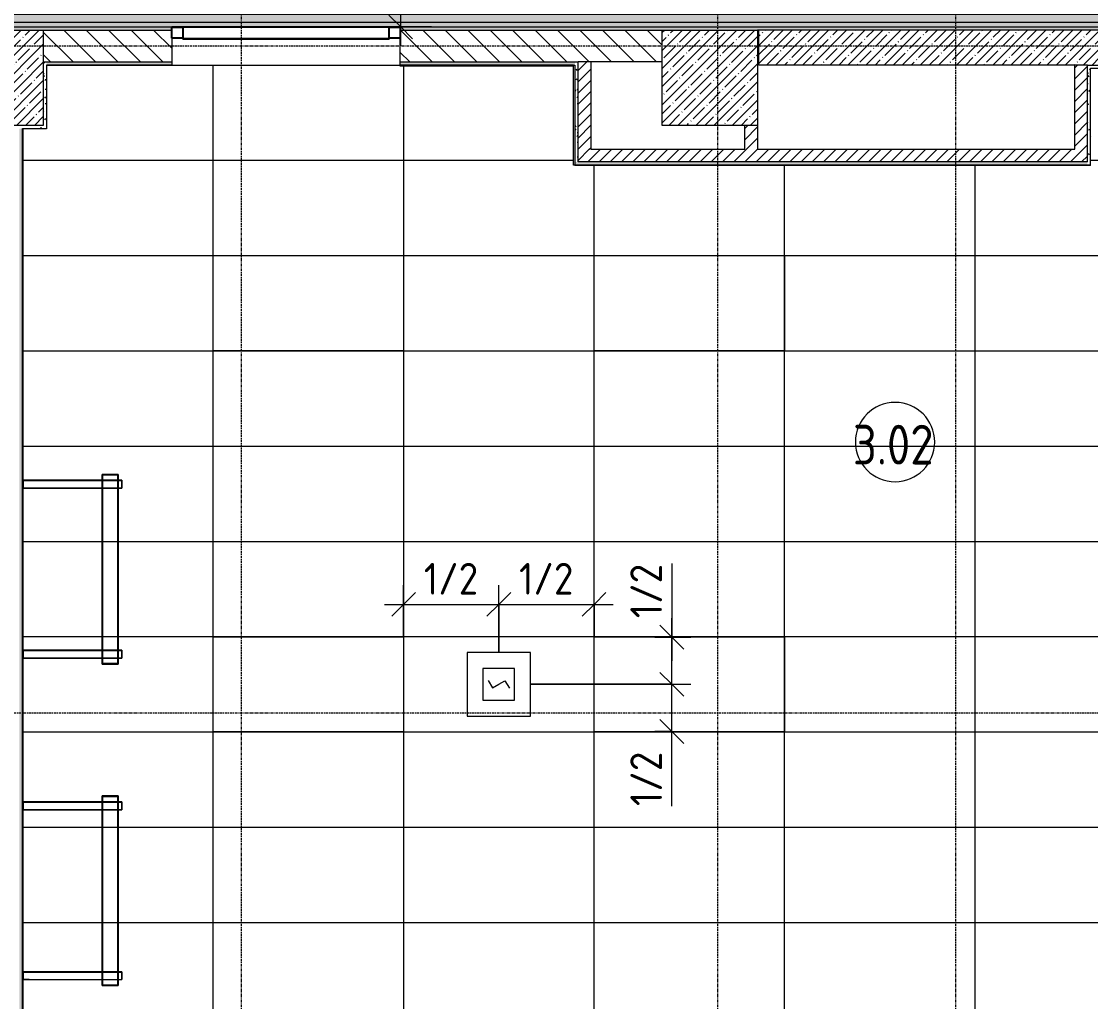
# Model space of a CAD drawing. Header units: millimetres. Extents: x -3902 to 188078, y -8553 to 29000.
# Drawn here: x 12622 to 19360, y 1781 to 7955 of the extents above; entities that cross this region are included whole.
import ezdxf

# ---------------------------------------------------------------- set-up
doc = ezdxf.new("R2010")
doc.units = ezdxf.units.MM
doc.linetypes.add('Осевая', pattern=[31.75, 6.35, -4.7625, 15.875, -4.7625])
for name, color, linetype, lineweight in [('A-ANNO-DIMS', 7, 'Continuous', 9), ('A-ANNO-DIMS-100', 7, 'Continuous', 9), ('A-AREA-IDEN', 7, 'Continuous', 9), ('A-CLNG-PATT', 7, 'Continuous', 9), ('A-GLAZ-CURT', 7, 'Continuous', 9), ('A-GLAZ-CWMG', 7, 'Continuous', 9), ('A-GLAZ-CWMG-1', 7, 'Continuous', 25), ('A-WALL', 7, 'Continuous', 9), ('I-WALL', 7, 'Continuous', 9), ('Q-SPCQ', 7, 'Continuous', 9), ('S-COLS', 7, 'Continuous', 9), ('Оси-2', 7, 'Осевая', 9)]:
    doc.layers.add(name, color=color, linetype=linetype, lineweight=lineweight)
for name, color, linetype, lineweight, true_color in [('A-ANNO-NOTE', 1, 'Continuous', 9, 0xff0000), ('A-CLNG-1', 7, 'Continuous', 9, 0xeaeaea), ('A-WALL-1', 7, 'Continuous', 9, 0x3c3c3c), ('A-WALL-FNSH-1', 7, 'Continuous', 9, 0x3c3c3c), ('E-LITE-EQPM-1', 7, 'Continuous', 9, 0xff8080), ('I-WALL-1', 7, 'Continuous', 9, 0x535353), ('Q-SPCQ-2', 1, 'Continuous', 9, 0xff0000), ('S-COLS-1', 9, 'Continuous', 9, 0x808080), ('S-COLS-2', 7, 'Continuous', 9, 0x3c3c3c)]:
    doc.layers.add(name, color=color, linetype=linetype, lineweight=lineweight, true_color=true_color)
doc.layers.add('A-CLNG-PATT-1', color=7, linetype='Continuous', lineweight=9, transparency=1)
doc.styles.add('GOST Common_1', font='GOST_Common.ttf', dxfattribs={"width": 0.9, "height": 250})
doc.styles.add('ISOCPEUR', font='isocpeur.ttf', dxfattribs={"width": 0.9, "height": 250})
doc.styles.add('ISOCPEUR_1', font='isocpeur.ttf', dxfattribs={"width": 0.9, "height": 200})
doc.dimstyles.new('ISO-2_0_0_9К_Средний_округл2', dxfattribs={"dimscale": 304.8, "dimtxt": 199.196235, "dimasz": 0.492126, "dimexe": 0.393701, "dimexo": 0, "dimgap": 0, "dimtad": 1, "dimdec": 0, "dimrnd": 10, "dimzin": 0, "dimdsep": 46, "dimtxsty": 'ISOCPEUR_1', "dimblk1": 'OBLIQUE', "dimblk2": 'OBLIQUE', "dimsah": 1, "dimcen": 0.09, "dimdle": 0.393701, "dimazin": 0, "dimtfac": 1, "dimtdec": 4, "dimtix": 1, "dimtmove": 1, "dimatfit": 3, "dimfxl": 1, "dimtvp": 1, "dimtolj": 1, "dimtzin": 0, "dimarcsym": 2})
doc.dimstyles.new('ISO-2_0_0_9К_Средний_округл2_1', dxfattribs={"dimscale": 304.8, "dimtxt": 199.196235, "dimasz": 0.492126, "dimexe": 0.393701, "dimexo": 0, "dimgap": 0, "dimtad": 1, "dimdec": 0, "dimrnd": 10, "dimzin": 0, "dimdsep": 46, "dimtxsty": 'ISOCPEUR_1', "dimblk1": 'OBLIQUE', "dimblk2": 'OBLIQUE', "dimsah": 1, "dimcen": 0.09, "dimdle": 0.393701, "dimazin": 0, "dimtfac": 1, "dimtdec": 4, "dimtix": 1, "dimtmove": 0, "dimatfit": 3, "dimfxl": 1, "dimtvp": 1, "dimtolj": 1, "dimtzin": 0, "dimarcsym": 2})
doc.dimstyles.new('ISO-2_5_0_9К_БОЛЬШОЙ', dxfattribs={"dimscale": 304.8, "dimtxt": 248.995294, "dimasz": 0.492126, "dimexe": 0.393701, "dimexo": 0.984252, "dimgap": 0, "dimtad": 1, "dimdec": 0, "dimrnd": 10, "dimzin": 0, "dimdsep": 46, "dimtxsty": 'ISOCPEUR', "dimblk1": 'OBLIQUE', "dimblk2": 'OBLIQUE', "dimsah": 1, "dimcen": 0.09, "dimdle": 0.393701, "dimazin": 0, "dimtfac": 1, "dimtdec": 4, "dimtix": 1, "dimtmove": 0, "dimatfit": 3, "dimfxl": 1, "dimtvp": 1, "dimtolj": 1, "dimtzin": 0, "dimarcsym": 2})
pattern_1 = [(45, (0, 0), (-35.35534, 35.35534), [])]
pattern_2 = [(0, (0, 0), (121.92, 30.48), [10.058, -81.382, 10.058, -81.382, -487.68]), (0, (0, 0), (121.92, 30.48), [-182.88, 10.058, -172.822, 10.058, -81.382, -213.36]), (0, (0, 0), (121.92, 30.48), [-457.2, 10.058, -50.902, 10.058, -142.342]), (120, (45.72, 15.24), (-87.356454, 90.345817), [10.058, -81.382, 10.058, -81.382, -487.68]), (120, (45.72, 15.24), (-87.356454, 90.345817), [-182.88, 10.058, -172.822, 10.058, -81.382, -213.36]), (120, (45.72, 15.24), (-87.356454, 90.345817), [-457.2, 10.058, -50.902, 10.058, -142.342]), (240, (60.96, 76.2), (-34.563546, -120.825817), [10.058, -81.382, 10.058, -81.382, -487.68]), (240, (60.96, 76.2), (-34.563546, -120.825817), [-182.88, 10.058, -172.822, 10.058, -81.382, -213.36]), (240, (60.96, 76.2), (-34.563546, -120.825817), [-457.2, 10.058, -50.902, 10.058, -142.342])]

# ---------------------------------------------------------------- blocks, each defined once
blk = doc.blocks.new('BSC_Колонна _Прямоугольная - 600х600-20441433-Сводный план потолка 3 этажа в осях 1-12')
at = {"layer": 'S-COLS-1'}
h = blk.add_hatch(dxfattribs=at)
h.set_pattern_fill('FP_26', color=256, style=0, pattern_type=2)
h.set_pattern_definition([(45, (-12460, -7600), (-57.02463, 57.02463), []), (45, (-12402.975, -7600), (-57.02463, 57.02463), [100.806, -20.161, 3.353, -16.808])])
h.paths.add_polyline_path([(-300, -300), (300, -300), (300, 300), (-300, 300)])
at = {"layer": 'S-COLS-2'}
for p, q in [((-300, 300), (300, 300)), ((-300, -300), (-300, 300)), ((300, 300), (300, -300)), ((300, -300), (-300, -300))]:
    blk.add_line(p, q, dxfattribs=at)
blk = doc.blocks.new('BSC_Колонна _Прямоугольная - 600х600-V19-Сводный план потолка 3 этажа в осях 1-12')
at = {"layer": 'S-COLS-1'}
h = blk.add_hatch(dxfattribs=at)
h.set_pattern_fill('FP_27', color=256, style=0, pattern_type=2)
h.set_pattern_definition([(45, (-16960, -7600), (-57.02463, 57.02463), []), (45, (-16902.975, -7600), (-57.02463, 57.02463), [100.806, -20.161, 3.353, -16.808])])
h.paths.add_polyline_path([(-300, -300), (300, -300), (300, 300), (-300, 300)])
at = {"layer": 'S-COLS-2'}
for p, q in [((-300, 300), (300, 300)), ((-300, -300), (-300, 300)), ((300, 300), (300, -300)), ((300, -300), (-300, -300))]:
    blk.add_line(p, q, dxfattribs=at)
blk = doc.blocks.new('E220 IP40 _школа доски 1195-100 IP40 аналог 1-36_ - V1-E0-00270-60000-4001839 _ V2-A0-PR00-00_2_0017_25 _Призма стандарт_-V23-Сводный план потолка 3 этажа в осях 1-12')
at = {"layer": 'E-LITE-EQPM-1'}
for p, q in [((13131, 5064.5), (12631, 5064.5)), ((12631, 5014.5), (12631, 5064.5)), ((12631, 5064.5), (12631, 5014.5)), ((12631, 5064.5), (12671, 5064.5)), ((12633, 5062.5), (13131, 5062.5)), ((12633, 5062.5), (12633, 5016.5)), ((12633, 5016.5), (12633, 5062.5)), ((12671, 5062.5), (12633, 5062.5)), ((12671, 5064.5), (13131, 5064.5)), ((12671, 5064.5), (12671, 5062.5)), ((12671, 5062.5), (12671, 5064.5)), ((12671, 5062.5), (13131, 5062.5)), ((13131, 3907), (13131, 5102)), ((13131, 5102), (13231, 5102)), ((13231, 5102), (13131, 5102)), ((13131, 5102), (13131, 3907)), ((13132.9, 5064.5), (13131, 5064.5)), ((13131, 5064.5), (13132.9, 5064.5)), ((13131, 5062.5), (13132.9, 5062.5)), ((13131, 5062.5), (13132.9, 5062.5)), ((13133, 3910), (13133, 5099)), ((13133, 5099), (13229, 5099)), ((13229, 5099), (13133, 5099)), ((13133, 5099), (13133, 3910)), ((13229, 5099), (13133, 5099)), ((13133, 5099), (13133, 3910)), ((13133, 3910), (13133, 5099)), ((13133, 5099), (13229, 5099)), ((13229, 5064.5), (13133, 5064.5)), ((13133, 5064.5), (13229, 5064.5)), ((13133, 5062.5), (13229, 5062.5)), ((13133, 5062.5), (13229, 5062.5)), ((13229, 5099), (13229, 3910)), ((13229, 3910), (13229, 5099)), ((13229, 3910), (13229, 5099)), ((13229, 5099), (13229, 3910)), ((13231, 5064.5), (13229.1, 5064.5)), ((13229.1, 5064.5), (13231, 5064.5)), ((13229.1, 5062.5), (13231, 5062.5)), ((13229.1, 5062.5), (13231, 5062.5)), ((13231, 5102), (13231, 3907)), ((13231, 3907), (13231, 5102)), ((13256, 5064.5), (13231, 5064.5)), ((13231, 5064.5), (13256, 5064.5)), ((13231, 5062.5), (13256, 5062.5)), ((13231, 5062.5), (13256, 5062.5)), ((13256, 5064.5), (13256, 5062.5)), ((13256, 5014.5), (13256, 5064.5)), ((13256, 5062.5), (13256, 5016.5)), ((12631, 5014.5), (13131, 5014.5)), ((12671, 5014.5), (12631, 5014.5)), ((12633, 5016.5), (13131, 5016.5)), ((12633, 5016.5), (12671, 5016.5)), ((12671, 5016.5), (13131, 5016.5)), ((12671, 5016.5), (12671, 5014.5)), ((12671, 5014.5), (12671, 5016.5)), ((12671, 5014.5), (13131, 5014.5)), ((13131, 5016.5), (13132.9, 5016.5)), ((13131, 5016.5), (13132.9, 5016.5)), ((13131, 5014.5), (13132.9, 5014.5)), ((13131, 5014.5), (13132.9, 5014.5)), ((13133, 5016.5), (13229, 5016.5)), ((13133, 5016.5), (13229, 5016.5)), ((13133, 5014.5), (13229, 5014.5)), ((13133, 5014.5), (13229, 5014.5)), ((13229.1, 5016.5), (13231, 5016.5)), ((13229.1, 5016.5), (13231, 5016.5)), ((13229.1, 5014.5), (13231, 5014.5)), ((13229.1, 5014.5), (13231, 5014.5)), ((13231, 5016.5), (13256, 5016.5)), ((13231, 5016.5), (13256, 5016.5)), ((13231, 5014.5), (13256, 5014.5)), ((13231, 5014.5), (13256, 5014.5)), ((13256, 5016.5), (13256, 5014.5)), ((13131.1, 3994.5), (12631, 3994.5)), ((12631, 3944.5), (12631, 3994.5)), ((12631, 3994.5), (12631, 3944.5)), ((12631, 3994.5), (12671, 3994.5)), ((12633, 3992.5), (13131.1, 3992.5)), ((12633, 3992.5), (12633, 3946.5)), ((12633, 3946.5), (12633, 3992.5)), ((12671, 3992.5), (12633, 3992.5)), ((12671, 3994.5), (13131.1, 3994.5)), ((12671, 3994.5), (12671, 3992.5)), ((12671, 3992.5), (12671, 3994.5)), ((12671, 3992.5), (13131.1, 3992.5)), ((13133, 3994.5), (13131.1, 3994.5)), ((13131.1, 3994.5), (13133, 3994.5)), ((13131.1, 3992.5), (13133, 3992.5)), ((13131.1, 3992.5), (13133, 3992.5)), ((13229, 3994.5), (13133, 3994.5)), ((13133, 3994.5), (13229, 3994.5)), ((13133, 3992.5), (13229, 3992.5)), ((13133, 3992.5), (13229, 3992.5)), ((13230.9, 3994.5), (13229, 3994.5)), ((13229, 3994.5), (13230.9, 3994.5)), ((13229, 3992.5), (13230.9, 3992.5)), ((13229, 3992.5), (13230.9, 3992.5)), ((13256, 3994.5), (13230.9, 3994.5)), ((13230.9, 3994.5), (13256, 3994.5)), ((13230.9, 3992.5), (13256, 3992.5)), ((13230.9, 3992.5), (13256, 3992.5)), ((13256, 3994.5), (13256, 3992.5)), ((13256, 3944.5), (13256, 3994.5)), ((13256, 3992.5), (13256, 3946.5)), ((12631, 3944.5), (13131.1, 3944.5)), ((12671, 3944.5), (12631, 3944.5)), ((12633, 3946.5), (13131.1, 3946.5)), ((12633, 3946.5), (12671, 3946.5)), ((12671, 3946.5), (13131.1, 3946.5)), ((12671, 3946.5), (12671, 3944.5)), ((12671, 3944.5), (12671, 3946.5)), ((12671, 3944.5), (13131.1, 3944.5)), ((13131.1, 3946.5), (13133, 3946.5)), ((13131.1, 3946.5), (13133, 3946.5)), ((13131.1, 3944.5), (13133, 3944.5)), ((13131.1, 3944.5), (13229, 3944.5)), ((13133, 3946.5), (13229, 3946.5)), ((13133, 3946.5), (13229, 3946.5)), ((13133, 3944.5), (13229, 3944.5)), ((13229, 3910), (13133, 3910)), ((13133, 3910), (13229, 3910)), ((13133, 3910), (13229, 3910)), ((13229, 3910), (13133, 3910)), ((13229, 3946.5), (13230.9, 3946.5)), ((13229, 3946.5), (13230.9, 3946.5)), ((13229, 3944.5), (13230.9, 3944.5)), ((13229, 3944.5), (13230.9, 3944.5)), ((13230.9, 3946.5), (13256, 3946.5)), ((13230.9, 3946.5), (13256, 3946.5)), ((13230.9, 3944.5), (13256, 3944.5)), ((13230.9, 3944.5), (13256, 3944.5)), ((13256, 3946.5), (13256, 3944.5)), ((13231, 3907), (13131, 3907)), ((13131, 3907), (13231, 3907))]:
    blk.add_line(p, q, dxfattribs=at)
blk = doc.blocks.new('Рассеиватель E220 - V2-A0-PR00-00_2_0016_25 Призма стандарт-27752360-Сводный план потолка 3 этажа в осях 1-12')
at = {"layer": 'E-LITE-EQPM-1'}
for p, q in [((-594.5, -48), (-594.5, 48)), ((-594.5, 48), (594.5, 48)), ((594.5, 48), (-594.5, 48)), ((-594.5, 48), (-594.5, -48)), ((594.5, 48), (594.5, -48)), ((594.5, -48), (594.5, 48)), ((594.5, -48), (-594.5, -48)), ((-594.5, -48), (594.5, -48))]:
    blk.add_line(p, q, dxfattribs=at)
blk = doc.blocks.new('E220 IP40 _школа доски 1195-100 IP40 аналог 1-36_ - V1-E0-00270-60000-4001839 _ V2-A0-PR00-00_2_0017_25 _Призма стандарт_-V24-Сводный план потолка 3 этажа в осях 1-12')
at = {"layer": 'E-LITE-EQPM-1'}
for p, q in [((13131, 3039.5), (12631, 3039.5)), ((12631, 2989.5), (12631, 3039.5)), ((12631, 3039.5), (12631, 2989.5)), ((12631, 3039.5), (12671, 3039.5)), ((12633, 3037.5), (13131, 3037.5)), ((12633, 3037.5), (12633, 2991.5)), ((12633, 2991.5), (12633, 3037.5)), ((12671, 3037.5), (12633, 3037.5)), ((12671, 3039.5), (13131, 3039.5)), ((12671, 3039.5), (12671, 3037.5)), ((12671, 3037.5), (12671, 3039.5)), ((12671, 3037.5), (13131, 3037.5)), ((13131, 1882), (13131, 3077)), ((13131, 3077), (13231, 3077)), ((13231, 3077), (13131, 3077)), ((13131, 3077), (13131, 1882)), ((13132.9, 3039.5), (13131, 3039.5)), ((13131, 3039.5), (13132.9, 3039.5)), ((13131, 3037.5), (13132.9, 3037.5)), ((13131, 3037.5), (13132.9, 3037.5)), ((13133, 1885), (13133, 3074)), ((13133, 3074), (13229, 3074)), ((13229, 3074), (13133, 3074)), ((13133, 3074), (13133, 1885)), ((13229, 3074), (13133, 3074)), ((13133, 3074), (13133, 1885)), ((13133, 1885), (13133, 3074)), ((13133, 3074), (13229, 3074)), ((13229, 3039.5), (13133, 3039.5)), ((13133, 3039.5), (13229, 3039.5)), ((13133, 3037.5), (13229, 3037.5)), ((13133, 3037.5), (13229, 3037.5)), ((13229, 3074), (13229, 1885)), ((13229, 1885), (13229, 3074)), ((13229, 1885), (13229, 3074)), ((13229, 3074), (13229, 1885)), ((13231, 3039.5), (13229.1, 3039.5)), ((13229.1, 3039.5), (13231, 3039.5)), ((13229.1, 3037.5), (13231, 3037.5)), ((13229.1, 3037.5), (13231, 3037.5)), ((13231, 3077), (13231, 1882)), ((13231, 1882), (13231, 3077)), ((13256, 3039.5), (13231, 3039.5)), ((13231, 3039.5), (13256, 3039.5)), ((13231, 3037.5), (13256, 3037.5)), ((13231, 3037.5), (13256, 3037.5)), ((13256, 3039.5), (13256, 3037.5)), ((13256, 2989.5), (13256, 3039.5)), ((13256, 3037.5), (13256, 2991.5)), ((12631, 2989.5), (13131, 2989.5)), ((12671, 2989.5), (12631, 2989.5)), ((12633, 2991.5), (13131, 2991.5)), ((12633, 2991.5), (12671, 2991.5)), ((12671, 2991.5), (13131, 2991.5)), ((12671, 2991.5), (12671, 2989.5)), ((12671, 2989.5), (12671, 2991.5)), ((12671, 2989.5), (13131, 2989.5)), ((13131, 2991.5), (13132.9, 2991.5)), ((13131, 2991.5), (13132.9, 2991.5)), ((13131, 2989.5), (13132.9, 2989.5)), ((13131, 2989.5), (13132.9, 2989.5)), ((13133, 2991.5), (13229, 2991.5)), ((13133, 2991.5), (13229, 2991.5)), ((13133, 2989.5), (13229, 2989.5)), ((13133, 2989.5), (13229, 2989.5)), ((13229.1, 2991.5), (13231, 2991.5)), ((13229.1, 2991.5), (13231, 2991.5)), ((13229.1, 2989.5), (13231, 2989.5)), ((13229.1, 2989.5), (13231, 2989.5)), ((13231, 2991.5), (13256, 2991.5)), ((13231, 2991.5), (13256, 2991.5)), ((13231, 2989.5), (13256, 2989.5)), ((13231, 2989.5), (13256, 2989.5)), ((13256, 2991.5), (13256, 2989.5)), ((13131.1, 1969.5), (12631, 1969.5)), ((12631, 1919.5), (12631, 1969.5)), ((12631, 1969.5), (12631, 1919.5)), ((12631, 1969.5), (12671, 1969.5)), ((12633, 1967.5), (13131.1, 1967.5)), ((12633, 1967.5), (12633, 1921.5)), ((12633, 1921.5), (12633, 1967.5)), ((12671, 1967.5), (12633, 1967.5)), ((12671, 1969.5), (13131.1, 1969.5)), ((12671, 1969.5), (12671, 1967.5)), ((12671, 1967.5), (12671, 1969.5)), ((12671, 1967.5), (13131.1, 1967.5)), ((13133, 1969.5), (13131.1, 1969.5)), ((13131.1, 1969.5), (13133, 1969.5)), ((13131.1, 1967.5), (13133, 1967.5)), ((13131.1, 1967.5), (13133, 1967.5)), ((13229, 1969.5), (13133, 1969.5)), ((13133, 1969.5), (13229, 1969.5)), ((13133, 1967.5), (13229, 1967.5)), ((13133, 1967.5), (13229, 1967.5)), ((13230.9, 1969.5), (13229, 1969.5)), ((13229, 1969.5), (13230.9, 1969.5)), ((13229, 1967.5), (13230.9, 1967.5)), ((13229, 1967.5), (13230.9, 1967.5)), ((13256, 1969.5), (13230.9, 1969.5)), ((13230.9, 1969.5), (13256, 1969.5)), ((13230.9, 1967.5), (13256, 1967.5)), ((13230.9, 1967.5), (13256, 1967.5)), ((13256, 1969.5), (13256, 1967.5)), ((13256, 1919.5), (13256, 1969.5)), ((13256, 1967.5), (13256, 1921.5)), ((12631, 1919.5), (13131.1, 1919.5)), ((12671, 1919.5), (12631, 1919.5)), ((12633, 1921.5), (13131.1, 1921.5)), ((12633, 1921.5), (12671, 1921.5)), ((12671, 1921.5), (13131.1, 1921.5)), ((12671, 1921.5), (12671, 1919.5)), ((12671, 1919.5), (12671, 1921.5)), ((12671, 1919.5), (13131.1, 1919.5)), ((13131.1, 1921.5), (13133, 1921.5)), ((13131.1, 1921.5), (13133, 1921.5)), ((13131.1, 1919.5), (13133, 1919.5)), ((13131.1, 1919.5), (13133, 1919.5)), ((13133, 1921.5), (13229, 1921.5)), ((13133, 1921.5), (13229, 1921.5)), ((13133, 1919.5), (13229, 1919.5)), ((13133, 1919.5), (13229, 1919.5)), ((13229, 1921.5), (13230.9, 1921.5)), ((13229, 1921.5), (13230.9, 1921.5)), ((13229, 1919.5), (13230.9, 1919.5)), ((13229, 1919.5), (13230.9, 1919.5)), ((13230.9, 1921.5), (13256, 1921.5)), ((13230.9, 1921.5), (13256, 1921.5)), ((13230.9, 1919.5), (13256, 1919.5)), ((13230.9, 1919.5), (13256, 1919.5)), ((13256, 1921.5), (13256, 1919.5)), ((13231, 1882), (13131, 1882)), ((13131, 1882), (13231, 1882)), ((13229, 1885), (13133, 1885)), ((13133, 1885), (13229, 1885)), ((13133, 1885), (13229, 1885)), ((13229, 1885), (13133, 1885))]:
    blk.add_line(p, q, dxfattribs=at)
blk = doc.blocks.new('Извещатель потолочный - Монтируемые на перекрытии-30356282-Сводный план потолка 3 этажа в осях 1-12')
at = {"layer": 'Q-SPCQ'}
for p, q in [((-300, 300), (-300, -100)), ((100, 300), (-300, 300)), ((100, -100), (100, 300)), ((0, 200), (-200, 200)), ((-200, 200), (-200, 0)), ((-122.5, 139), (-74.9, 166.5)), ((-100, 100), (-122.5, 139)), ((0, 0), (0, 200)), ((-77.5, 61), (-100, 100)), ((-200, 0), (0, 0)), ((-125.1, 33.5), (-77.5, 61)), ((-300, -100), (100, -100))]:
    blk.add_line(p, q, dxfattribs=at)
blk = doc.blocks.new('Прямоугольный импост - 50 x 70 мм-31927764-Сводный план потолка 3 этажа в осях 1-12')
at = {"layer": 'A-GLAZ-CWMG-1'}
for p, q in [((0, 35), (-70, 35)), ((-70, 35), (-70, -35)), ((0, -35), (0, 35)), ((-70, -35), (0, -35))]:
    blk.add_line(p, q, dxfattribs=at)
blk = doc.blocks.new('Системная панель - Стекло - 40мм-32261946-Сводный план потолка 3 этажа в осях 1-12')
at = {"layer": 'A-GLAZ-CURT'}
for p, q in [((-650, -40), (-650, -35)), ((-650, -40), (650, -40)), ((650, -35), (650, -40))]:
    blk.add_line(p, q, dxfattribs=at)
blk = doc.blocks.new('Прямоугольный импост - 50 x 70 мм-31701779-Сводный план потолка 3 этажа в осях 1-12')
at = {"layer": 'A-GLAZ-CWMG-1'}
for p, q in [((-70, 35), (0, 35)), ((-70, -35), (-70, 35)), ((0, 35), (0, -35)), ((0, -35), (-70, -35))]:
    blk.add_line(p, q, dxfattribs=at)
blk = doc.blocks.new('Прямоугольный импост - 50 x 70 мм-31928778-Сводный план потолка 3 этажа в осях 1-12')
at = {"layer": 'A-GLAZ-CWMG'}
for p, q in [((13639.3, 7919), (14939.3, 7919)), ((13639.3, 7849), (14939.3, 7849))]:
    blk.add_line(p, q, dxfattribs=at)
blk = doc.blocks.new('DIMBLOCK43-Сводный план потолка 3 этажа в осях 1-12')
at = {"layer": 'A-ANNO-DIMS-100', "lineweight": 20}
for p, q in [((15012.4, 9399.5), (14937.4, 9474.5)), ((15012.4, 9399.5), (15087.4, 9324.5)), ((15012.4, 7920), (14937.4, 7995)), ((15012.4, 7920), (15087.4, 7845))]:
    blk.add_line(p, q, dxfattribs=at)
at = {"layer": 'A-ANNO-DIMS-100'}
for p, q in [((16039.3, 9399.5), (14892.4, 9399.5)), ((15012.4, 7800), (15012.4, 9399.5)), ((15012.4, 9399.5), (16039.3, 9399.5)), ((15206.3, 7920), (14892.4, 7920)), ((15012.4, 7920), (15206.3, 7920))]:
    blk.add_line(p, q, dxfattribs=at)
at = {"layer": 'A-ANNO-DIMS-100', "color": 0, "insert": (14685.8, 8444.3), "char_height": 250, "width": 517.144, "attachment_point": 1, "rotation": 90, "line_spacing_factor": 1.149209, "style": 'ISOCPEUR'}
blk.add_mtext('1/2', dxfattribs=at)
blk = doc.blocks.new('_Oblique')
at = {"color": 0, "linetype": 'ByBlock', "lineweight": -2}
blk.add_line((-0.5, -0.5), (0.5, 0.5), dxfattribs=at)
blk = doc.blocks.new('DIMBLOCK63-Сводный план потолка 3 этажа в осях 1-12')
at = {"layer": 'A-ANNO-DIMS-100'}
for p, q in [((15030.6, 4080.7), (15030.6, 4403.2)), ((15630.6, 3979.6), (15630.6, 4403.2)), ((14910.6, 4283.2), (15630.6, 4283.2)), ((15030.6, 4283.2), (15030.6, 4080.7)), ((15630.6, 4283.2), (15630.6, 3979.6))]:
    blk.add_line(p, q, dxfattribs=at)
at = {"layer": 'A-ANNO-DIMS-100', "lineweight": 20}
for p, q in [((15030.6, 4283.2), (15105.6, 4358.2)), ((15630.6, 4283.2), (15705.6, 4358.2)), ((15030.6, 4283.2), (14955.6, 4208.2)), ((15630.6, 4283.2), (15555.6, 4208.2))]:
    blk.add_line(p, q, dxfattribs=at)
at = {"layer": 'A-ANNO-DIMS-100', "color": 0, "insert": (15158.2, 4544.4), "char_height": 200, "width": 413.715, "attachment_point": 1, "line_spacing_factor": 1.149209, "style": 'ISOCPEUR_1'}
blk.add_mtext('1/2', dxfattribs=at)
blk = doc.blocks.new('DIMBLOCK64-Сводный план потолка 3 этажа в осях 1-12')
at = {"layer": 'A-ANNO-DIMS-100'}
for p, q in [((15630.6, 3979.6), (15630.6, 4403.2)), ((16230.6, 4080.7), (16230.6, 4403.2)), ((15630.6, 4283.2), (16350.6, 4283.2)), ((15630.6, 4283.2), (15630.6, 3979.6)), ((16230.6, 4283.2), (16230.6, 4080.7))]:
    blk.add_line(p, q, dxfattribs=at)
at = {"layer": 'A-ANNO-DIMS-100', "lineweight": 20}
for p, q in [((15630.6, 4283.2), (15705.6, 4358.2)), ((16230.6, 4283.2), (16305.6, 4358.2)), ((15630.6, 4283.2), (15555.6, 4208.2)), ((16230.6, 4283.2), (16155.6, 4208.2))]:
    blk.add_line(p, q, dxfattribs=at)
at = {"layer": 'A-ANNO-DIMS-100', "color": 0, "insert": (15758.2, 4544.4), "char_height": 200, "width": 413.715, "attachment_point": 1, "line_spacing_factor": 1.149209, "style": 'ISOCPEUR_1'}
blk.add_mtext('1/2', dxfattribs=at)
blk = doc.blocks.new('DIMBLOCK65-Сводный план потолка 3 этажа в осях 1-12')
at = {"layer": 'A-ANNO-DIMS-100', "lineweight": 20}
for p, q in [((16720.7, 3779.6), (16645.7, 3854.6)), ((16720.7, 3779.6), (16795.7, 3704.6)), ((16720.7, 3482.1), (16645.7, 3557.1)), ((16720.7, 3482.1), (16795.7, 3407.1))]:
    blk.add_line(p, q, dxfattribs=at)
at = {"layer": 'A-ANNO-DIMS-100'}
for p, q in [((15830.6, 3779.6), (16840.7, 3779.6)), ((16720.7, 3779.6), (15830.6, 3779.6)), ((16720.7, 3362.1), (16720.7, 3779.6)), ((16720.7, 3457.5), (16720.7, 3630.8)), ((16614.6, 3482.1), (16840.7, 3482.1)), ((16720.7, 3482.1), (16614.6, 3482.1)), ((16720.7, 3012.8), (16720.7, 3457.5))]:
    blk.add_line(p, q, dxfattribs=at)
at = {"layer": 'A-ANNO-DIMS-100', "color": 0, "insert": (16459.4, 3012.8), "char_height": 200, "width": 413.715, "attachment_point": 1, "rotation": 90, "line_spacing_factor": 1.149209, "style": 'ISOCPEUR_1'}
blk.add_mtext('1/2', dxfattribs=at)
blk = doc.blocks.new('DIMBLOCK66-Сводный план потолка 3 этажа в осях 1-12')
at = {"layer": 'A-ANNO-DIMS-100'}
for p, q in [((16720.7, 4540.8), (16720.7, 4096)), ((16720.7, 3779.6), (16720.7, 4197.1)), ((16614.6, 4077.1), (16840.7, 4077.1)), ((16720.7, 4077.1), (16614.6, 4077.1)), ((16720.7, 4096), (16720.7, 3928.3)), ((15830.6, 3779.6), (16840.7, 3779.6)), ((16720.7, 3779.6), (15830.6, 3779.6))]:
    blk.add_line(p, q, dxfattribs=at)
at = {"layer": 'A-ANNO-DIMS-100', "lineweight": 20}
for p, q in [((16720.7, 4077.1), (16645.7, 4152.1)), ((16720.7, 4077.1), (16795.7, 4002.1)), ((16720.7, 3779.6), (16645.7, 3854.6)), ((16720.7, 3779.6), (16795.7, 3704.6))]:
    blk.add_line(p, q, dxfattribs=at)
at = {"layer": 'A-ANNO-DIMS-100', "color": 0, "insert": (16459.4, 4196), "char_height": 200, "width": 413.715, "attachment_point": 1, "rotation": 90, "line_spacing_factor": 1.149209, "style": 'ISOCPEUR_1'}
blk.add_mtext('1/2', dxfattribs=at)
blk = doc.blocks.new('Марка_Помещения - Номер-25198446-Сводный план потолка 3 этажа в осях 1-12')
at = {"layer": 'A-AREA-IDEN'}
for start, end in [(360, 180), (180, 360)]:
    blk.add_arc((0, 0), 2.5, start, end, dxfattribs=at)

msp = doc.modelspace()

# ---------------------------------------------------------------- hatches: boundary and pattern name
at = {"layer": 'A-ANNO-NOTE'}
msp.add_hatch(color=256, dxfattribs=at).paths.add_polyline_path([(38005.7, 7921), (38307.7, 7921), (38307.7, 10679), (37969, 10679), (37969, 11221), (38249, 11221), (38249, 11545.1), (38007.7, 11665.8), (38249, 11786.5), (38249, 11850.8), (38230, 11850.8), (38230, 11950.8), (38249, 11950.8), (38249, 12775), (38230, 12775), (38230, 12875), (38249, 12875), (38249, 14979), (33631, 14979), (33631, 14579), (32989, 14579), (32989, 14959), (31782.2, 14959), (31782.2, 13759), (20231, 13759), (20231, 10879), (12939.3, 10879), (12939.3, 14700), (6781, 14699.8), (6781, 14579), (6139, 14579), (6139, 14700), (5661, 14699.5), (5661, 13999), (3109, 13999), (3109, 14959), (411, 14959), (411, 14679), (111, 14679), (111, 11421), (411, 11421), (411, 10879), (111, 10879), (111, 8521), (1271, 8521), (1271, 7921), (37394.1, 7921)])
at = {"layer": 'A-CLNG-PATT'}
h = msp.add_hatch(dxfattribs=at)
h.set_pattern_fill('FP_31', color=256, style=0, pattern_type=2)
h.set_pattern_definition([(0, (19315, 11450), (0, -50), [])])
h.paths.add_polyline_path([(38005.7, 7921), (38307.7, 7921), (38307.7, 10679), (37969, 10679), (37969, 11221), (38249, 11221), (38249, 11545.1), (38007.7, 11665.8), (38249, 11786.5), (38249, 11850.8), (38230, 11850.8), (38230, 11950.8), (38249, 11950.8), (38249, 12775), (38230, 12775), (38230, 12875), (38249, 12875), (38249, 14979), (33631, 14979), (33631, 14579), (32989, 14579), (32989, 14959), (31782.2, 14959), (31782.2, 13759), (20231, 13759), (20231, 10879), (12939.3, 10879), (12939.3, 14700), (6781, 14699.8), (6781, 14579), (6139, 14579), (6139, 14700), (5661, 14699.5), (5661, 13999), (3109, 13999), (3109, 14959), (411, 14959), (411, 14679), (111, 14679), (111, 11421), (411, 11421), (411, 10879), (111, 10879), (111, 8521), (1271, 8521), (1271, 7921), (37394.1, 7921)])
h.paths.add_polyline_path([(20441.9, 9201.5), (20395.1, 9213), (20352.4, 9235.4), (20316.3, 9267.4), (20288.9, 9307.1), (20271.8, 9352.1), (20266, 9400), (20271.8, 9447.9), (20288.9, 9492.9), (20316.3, 9532.6), (20352.4, 9564.6), (20395.1, 9587), (20441.9, 9598.5), (20490.1, 9598.5), (20536.9, 9587), (20579.6, 9564.6), (20615.7, 9532.6), (20643.1, 9492.9), (20660.2, 9447.9), (20666, 9400), (20660.2, 9352.1), (20643.1, 9307.1), (20615.7, 9267.4), (20579.6, 9235.4), (20536.9, 9213), (20490.1, 9201.5)])
h.paths.add_polyline_path([(20441.9, 13340.5), (20395.1, 13352), (20352.4, 13374.4), (20316.3, 13406.4), (20288.9, 13446.1), (20271.8, 13491.1), (20266, 13539), (20271.8, 13586.9), (20288.9, 13631.9), (20316.3, 13671.6), (20352.4, 13703.6), (20395.1, 13726), (20441.9, 13737.5), (20490.1, 13737.5), (20536.9, 13726), (20579.6, 13703.6), (20615.7, 13671.6), (20643.1, 13631.9), (20660.2, 13586.9), (20666, 13539), (20660.2, 13491.1), (20643.1, 13446.1), (20615.7, 13406.4), (20579.6, 13374.4), (20536.9, 13352), (20490.1, 13340.5)])
h.paths.add_polyline_path([(335.1, 13860.5), (286.9, 13860.5), (240.1, 13872), (197.4, 13894.4), (161.3, 13926.4), (133.9, 13966.1), (116.8, 14011.1), (111, 14059), (116.8, 14106.9), (133.9, 14151.9), (161.3, 14191.6), (197.4, 14223.6), (240.1, 14246), (286.9, 14257.5), (335.1, 14257.5), (381.9, 14246), (424.6, 14223.6), (460.7, 14191.6), (488.1, 14151.9), (505.2, 14106.9), (511, 14059), (505.2, 14011.1), (488.1, 13966.1), (460.7, 13926.4), (424.6, 13894.4), (381.9, 13872), (335.6, 13860.6)])
h = msp.add_hatch(dxfattribs=at)
h.set_pattern_fill('FP_35', color=256, style=0, pattern_type=2)
h.set_pattern_definition([(180, (11431, 2879.5), (-7e-14, -600), []), (270, (11431, 2879.5), (1200, 7e-14), [])])
h.paths.add_polyline_path([(21492.7, 520), (24810.7, 520), (24809.7, 6779), (24802.7, 6779), (24802.7, 7672), (24051, 7672), (24051, 7680), (22530, 7679), (22530, 7050), (20659, 7050), (20658, 7660), (19360, 7659), (19360, 7050), (16102, 7050), (16102, 7672), (15009.3, 7672), (15009.3, 7680), (12780, 7680), (12780, 7280), (12630, 7279), (12631, 520), (19046.3, 520)])
h.paths.add_polyline_path([(23430.6, 1080.7), (22230.6, 1080.7), (22230.6, 1680.7), (23430.6, 1680.7)])
h.paths.add_polyline_path([(21030.6, 1080.7), (19830.6, 1080.7), (19830.6, 1680.7), (21030.6, 1680.7)])
h.paths.add_polyline_path([(17430.6, 1080.7), (16230.6, 1080.7), (16230.6, 1680.7), (17430.6, 1680.7)])
h.paths.add_polyline_path([(13830.6, 1080.7), (13830.6, 1680.7), (15030.6, 1680.7), (15030.6, 1080.7), (14153.6, 1080.7)])
h.paths.add_polyline_path([(22230.6, 3480.7), (22230.6, 4080.7), (23430.6, 4080.7), (23430.6, 3480.7)])
h.paths.add_polyline_path([(19830.6, 3480.7), (19830.6, 4080.7), (21030.6, 4080.7), (21030.6, 3480.7)])
h.paths.add_polyline_path([(16230.6, 3480.7), (16230.6, 4080.7), (17430.6, 4080.7), (17430.6, 3480.7)])
h.paths.add_polyline_path([(14153.6, 3480.7), (13830.6, 3480.7), (13830.6, 4080.7), (15030.6, 4080.7), (15030.6, 3480.7)])
h.paths.add_polyline_path([(22230.6, 5880.7), (22230.6, 6480.7), (23430.6, 6480.7), (23430.6, 5880.7)])
h.paths.add_polyline_path([(19830.6, 5880.7), (19830.6, 6480.7), (21030.6, 6480.7), (21030.6, 5880.7)])
h.paths.add_polyline_path([(17430.6, 5880.7), (16230.6, 5880.7), (16230.6, 6480.7), (17430.6, 6480.7), (17430.6, 6217.1)])
h.paths.add_polyline_path([(15030.6, 5880.7), (13830.6, 5880.7), (13830.6, 6480.7), (15030.6, 6480.7), (15030.6, 6217.1)])
at = {"layer": 'A-CLNG-PATT-1'}
h = msp.add_hatch(color=256, dxfattribs=at)
h.paths.add_polyline_path([(38005.7, 7921), (38307.7, 7921), (38307.7, 10679), (37969, 10679), (37969, 11221), (38249, 11221), (38249, 11545.1), (38007.7, 11665.8), (38249, 11786.5), (38249, 11850.8), (38230, 11850.8), (38230, 11950.8), (38249, 11950.8), (38249, 12775), (38230, 12775), (38230, 12875), (38249, 12875), (38249, 14979), (33631, 14979), (33631, 14579), (32989, 14579), (32989, 14959), (31782.2, 14959), (31782.2, 13759), (20231, 13759), (20231, 10879), (12939.3, 10879), (12939.3, 14700), (6781, 14699.8), (6781, 14579), (6139, 14579), (6139, 14700), (5661, 14699.5), (5661, 13999), (3109, 13999), (3109, 14959), (411, 14959), (411, 14679), (111, 14679), (111, 11421), (411, 11421), (411, 10879), (111, 10879), (111, 8521), (1271, 8521), (1271, 7921), (37394.1, 7921)])
h.paths.add_polyline_path([(20441.9, 9201.5), (20395.1, 9213), (20352.4, 9235.4), (20316.3, 9267.4), (20288.9, 9307.1), (20271.8, 9352.1), (20266, 9400), (20271.8, 9447.9), (20288.9, 9492.9), (20316.3, 9532.6), (20352.4, 9564.6), (20395.1, 9587), (20441.9, 9598.5), (20490.1, 9598.5), (20536.9, 9587), (20579.6, 9564.6), (20615.7, 9532.6), (20643.1, 9492.9), (20660.2, 9447.9), (20666, 9400), (20660.2, 9352.1), (20643.1, 9307.1), (20615.7, 9267.4), (20579.6, 9235.4), (20536.9, 9213), (20490.1, 9201.5)])
h.paths.add_polyline_path([(20441.9, 13340.5), (20395.1, 13352), (20352.4, 13374.4), (20316.3, 13406.4), (20288.9, 13446.1), (20271.8, 13491.1), (20266, 13539), (20271.8, 13586.9), (20288.9, 13631.9), (20316.3, 13671.6), (20352.4, 13703.6), (20395.1, 13726), (20441.9, 13737.5), (20490.1, 13737.5), (20536.9, 13726), (20579.6, 13703.6), (20615.7, 13671.6), (20643.1, 13631.9), (20660.2, 13586.9), (20666, 13539), (20660.2, 13491.1), (20643.1, 13446.1), (20615.7, 13406.4), (20579.6, 13374.4), (20536.9, 13352), (20490.1, 13340.5)])
h.paths.add_polyline_path([(335.1, 13860.5), (286.9, 13860.5), (240.1, 13872), (197.4, 13894.4), (161.3, 13926.4), (133.9, 13966.1), (116.8, 14011.1), (111, 14059), (116.8, 14106.9), (133.9, 14151.9), (161.3, 14191.6), (197.4, 14223.6), (240.1, 14246), (286.9, 14257.5), (335.1, 14257.5), (381.9, 14246), (424.6, 14223.6), (460.7, 14191.6), (488.1, 14151.9), (505.2, 14106.9), (511, 14059), (505.2, 14011.1), (488.1, 13966.1), (460.7, 13926.4), (424.6, 13894.4), (381.9, 13872), (335.6, 13860.6)])
at = {"layer": 'I-WALL'}
h = msp.add_hatch(dxfattribs=at)
h.set_pattern_fill('FP_30', color=256, style=0, pattern_type=2)
h.set_pattern_definition(pattern_2)
h.paths.add_polyline_path([(38307.7, 7900), (38307.7, 7920), (33010, 7920), (33010, 7900), (38005.7, 7900)])
h.paths.add_polyline_path([(30055, 7900), (30510, 7900), (30510, 7920), (27465, 7920), (27465, 7900), (29809.7, 7900)])
h.paths.add_polyline_path([(26365, 7900), (26365, 7920), (24051, 7920), (24051, 7900), (26160, 7900)])
h.paths.add_polyline_path([(22611, 7900), (22611, 7920), (15009.3, 7920), (15009.3, 7900), (22510, 7900)])
h.paths.add_polyline_path([(13569.3, 7900), (13569.3, 7920), (6530, 7920), (6530, 7900), (12930.4, 7900)])
h.paths.add_polyline_path([(3510, 7900), (4030, 7900), (4030, 7920), (3285, 7920), (3285, 7900)])
h.paths.add_polyline_path([(1885, 7900), (1885, 7920), (1250, 7920), (1250, 7900)])
h = msp.add_hatch(dxfattribs=at)
h.set_pattern_fill('FP_8', color=256, style=0, pattern_type=2)
h.set_pattern_definition([(135, (0, 0), (-70.7107, -70.7107), [])])
h.paths.add_polyline_path([(16599.9, 7700), (16660, 7700), (16660, 7900), (15009.3, 7900), (15009.3, 7700), (16210, 7700)])
h.paths.add_polyline_path([(13569.3, 7700), (13569.3, 7900), (12760, 7900), (12760, 7700), (12930.4, 7700)])
h.paths.add_polyline_path([(12160, 7700), (12160, 7900), (8260, 7900), (8260, 7700), (11707.2, 7700)])
h.paths.add_polyline_path([(7660, 7700), (7660, 7900), (6530, 7900), (6530, 7700), (7111, 7700)])
h.paths.add_polyline_path([(3750, 7700), (4030, 7700), (4030, 7900), (3750, 7900)])
h = msp.add_hatch(dxfattribs=at)
h.set_pattern_fill('FP_10', color=256, style=0, pattern_type=2)
h.set_pattern_definition([(45, (0, 0), (-57.02463, 57.02463), []), (45, (57.025, 0), (-57.02463, 57.02463), [100.806, -20.161, 3.353, -16.808])])
h.paths.add_polyline_path([(21910, 7680), (21910, 7900), (17270, 7900), (17270, 7680), (21492.7, 7680)])
h = msp.add_hatch(dxfattribs=at)
h.set_pattern_fill('FP_30', color=256, style=0, pattern_type=2)
h.set_pattern_definition(pattern_2)
h.paths.add_polyline_path([(12760, 7280), (12780, 7280), (12780, 7700), (12760, 7700), (12760, 7300)])
h = msp.add_hatch(dxfattribs=at)
h.set_pattern_fill('FP_30', color=256, style=0, pattern_type=2)
h.set_pattern_definition(pattern_2)
h.paths.add_polyline_path([(16110, 7680), (16110, 7700), (15009.3, 7700), (15009.3, 7680), (16102, 7680)])
h.paths.add_polyline_path([(13569.3, 7680), (13569.3, 7700), (12780, 7700), (12781, 7680), (12930.4, 7680)])
h = msp.add_hatch(dxfattribs=at)
h.set_pattern_fill('FP_30', color=256, style=0, pattern_type=2)
h.set_pattern_definition(pattern_2)
h.paths.add_polyline_path([(16110, 7070), (16130, 7070), (16130, 7700), (16110, 7700), (16110, 7680)])
h = msp.add_hatch(dxfattribs=at)
h.set_pattern_fill('FP_20', color=256, style=0, pattern_type=2)
h.set_pattern_definition(pattern_1)
h.paths.add_polyline_path([(16210, 7150), (16210, 7700), (16130, 7700), (16130, 7150)])
h = msp.add_hatch(dxfattribs=at)
h.set_pattern_fill('FP_20', color=256, style=0, pattern_type=2)
h.set_pattern_definition(pattern_1)
h.paths.add_polyline_path([(19260, 7070), (19340, 7070), (19340, 7680), (19260, 7680), (19260, 7150)])
h = msp.add_hatch(dxfattribs=at)
h.set_pattern_fill('FP_30', color=256, style=0, pattern_type=2)
h.set_pattern_definition(pattern_2)
h.paths.add_polyline_path([(20659, 7660), (20659, 7680), (19340, 7680), (19340, 7660), (20658, 7660)])
h = msp.add_hatch(dxfattribs=at)
h.set_pattern_fill('FP_30', color=256, style=0, pattern_type=2)
h.set_pattern_definition(pattern_2)
h.paths.add_polyline_path([(19340, 7050), (19360, 7050), (19360, 7660), (19340, 7660), (19340, 7070)])
h = msp.add_hatch(dxfattribs=at)
h.set_pattern_fill('FP_30', color=256, style=0, pattern_type=2)
h.set_pattern_definition(pattern_2)
h.paths.add_polyline_path([(12630, 7280), (12760, 7280), (12760, 7300), (12610, 7300), (12610, 7280)])
h = msp.add_hatch(dxfattribs=at)
h.set_pattern_fill('FP_30', color=256, style=0, pattern_type=2)
h.set_pattern_definition(pattern_2)
h.paths.add_polyline_path([(12630, 500), (12630, 7280), (12610, 7280), (12610, 500)])
h = msp.add_hatch(dxfattribs=at)
h.set_pattern_fill('FP_20', color=256, style=0, pattern_type=2)
h.set_pattern_definition(pattern_1)
h.paths.add_polyline_path([(17260, 7150), (17260, 7300), (17180, 7300), (17180, 7150)])
h = msp.add_hatch(dxfattribs=at)
h.set_pattern_fill('FP_20', color=256, style=0, pattern_type=2)
h.set_pattern_definition(pattern_1)
h.paths.add_polyline_path([(19046.3, 7070), (19260, 7070), (19260, 7150), (16130, 7150), (16130, 7070), (16599.9, 7070)])
h = msp.add_hatch(dxfattribs=at)
h.set_pattern_fill('FP_30', color=256, style=0, pattern_type=2)
h.set_pattern_definition(pattern_2)
h.paths.add_polyline_path([(19340, 7050), (19340, 7070), (16110, 7070), (16110, 7050), (19046.3, 7050)])

# ---------------------------------------------------------------- linework, layer by layer
at = {"layer": 'A-ANNO-NOTE'}
for p, q in [((1271, 7921), (37394.1, 7921)), ((13831, 6479.6), (15031, 6479.6)), ((13831, 5879.6), (13831, 6479.6)), ((15031, 6479.6), (15031, 5879.6)), ((16231, 6479.6), (17431, 6479.6)), ((16231, 5879.6), (16231, 6479.6)), ((17431, 6479.6), (17431, 5879.6)), ((15031, 5879.6), (13831, 5879.6)), ((17431, 5879.6), (16231, 5879.6)), ((13831, 4079.6), (15031, 4079.6)), ((13831, 3479.6), (13831, 4079.6)), ((15031, 4079.6), (15031, 3479.6)), ((16231, 4079.6), (17431, 4079.6)), ((16231, 3479.6), (16231, 4079.6)), ((17431, 4079.6), (17431, 3479.6)), ((15031, 3479.6), (13831, 3479.6)), ((17431, 3479.6), (16231, 3479.6))]:
    msp.add_line(p, q, dxfattribs=at)
at = {"layer": 'A-CLNG-1'}
for p, q in [((1271, 7921), (38307.7, 7921)), ((13830.6, 5880.7), (13830.6, 6480.7)), ((13830.6, 6480.7), (15030.6, 6480.7)), ((15030.6, 6480.7), (15030.6, 5880.7)), ((16230.6, 5880.7), (16230.6, 6480.7)), ((16230.6, 6480.7), (17430.6, 6480.7)), ((17430.6, 6480.7), (17430.6, 5880.7)), ((15030.6, 5880.7), (13830.6, 5880.7)), ((17430.6, 5880.7), (16230.6, 5880.7)), ((13830.6, 3480.7), (13830.6, 4080.7)), ((13830.6, 4080.7), (15030.6, 4080.7)), ((15030.6, 4080.7), (15030.6, 3480.7)), ((16230.6, 3480.7), (16230.6, 4080.7)), ((16230.6, 4080.7), (17430.6, 4080.7)), ((17430.6, 4080.7), (17430.6, 3480.7)), ((15030.6, 3480.7), (13830.6, 3480.7)), ((17430.6, 3480.7), (16230.6, 3480.7))]:
    msp.add_line(p, q, dxfattribs=at)
at = {"layer": 'A-WALL'}
for p, q in [((12760, 7900), (13569.3, 7900)), ((12760.5, 7920), (12760.5, 7921)), ((15009.3, 7900), (16660, 7900)), ((21910, 7900), (17260, 7900)), ((12760, 7700), (13569.3, 7700)), ((15009.3, 7700), (16130, 7700)), ((12780, 7680), (13569.3, 7680)), ((15009.3, 7680), (16110, 7680)), ((16102, 7680), (16102, 7679)), ((16110, 7680), (16110, 7070)), ((19340, 7680), (21910, 7680)), ((19340, 7070), (19340, 7680)), ((19360, 7660), (20659, 7660)), ((19360, 7050), (19360, 7660)), ((12630, 7280), (12760, 7280)), ((12630, 520), (12630, 7280))]:
    msp.add_line(p, q, dxfattribs=at)
at = {"layer": 'A-WALL-1'}
for p, q in [((6530, 7920), (13569.3, 7920)), ((13569.3, 7920), (13569.3, 7680)), ((15009.3, 7680), (15009.3, 7920)), ((15009.3, 7920), (22611, 7920)), ((17270, 7680), (17270, 7900)), ((16660, 7700), (16130, 7700)), ((16130, 7070), (16130, 7700)), ((16210, 7700), (16210, 7150)), ((12780, 7680), (12780, 7280)), ((19340, 7680), (17270, 7680)), ((19260, 7150), (19260, 7680)), ((17180, 7150), (17180, 7300)), ((17260, 7300), (17260, 7150)), ((16210, 7150), (17180, 7150)), ((17260, 7150), (19260, 7150)), ((16110, 7050), (16102, 7050)), ((19340, 7070), (16130, 7070))]:
    msp.add_line(p, q, dxfattribs=at)
at = {"layer": 'A-WALL-FNSH-1'}
for p, q in [((13569.3, 7921), (13569.3, 7920)), ((15009.3, 7920), (15009.3, 7921)), ((12781, 7679), (12781, 7279)), ((13569.3, 7679), (12781, 7679)), ((13569.3, 7680), (13569.3, 7679)), ((15009.3, 7672), (15009.3, 7680)), ((16102, 7679), (15009.3, 7679)), ((16102, 7672), (15009.3, 7672)), ((16102, 7049), (16102, 7672)), ((12781, 7279), (12631, 7279)), ((12631, 7279), (12631, 521)), ((12760, 7280), (12780, 7280)), ((19361, 7049), (16102, 7049)), ((16110, 7070), (16110, 7050)), ((16110, 7050), (19360, 7050))]:
    msp.add_line(p, q, dxfattribs=at)
at = {"layer": 'I-WALL-1'}
for p, q in [((15009.3, 7920), (13569.3, 7920)), ((13569.3, 7680), (15009.3, 7680))]:
    msp.add_line(p, q, dxfattribs=at)
at = {"layer": 'Оси-2'}
for p, q in [((14010, 593.7), (14010, 24898.1)), ((17010, 593.7), (17010, 24898.1)), ((18510, 593.7), (18510, 24898.1)), ((-583.8, 7800), (35990, 7800)), ((-583.8, 3600), (35990, 3600))]:
    msp.add_line(p, q, dxfattribs=at)

# ---------------------------------------------------------------- block references
at = {"layer": 'A-AREA-IDEN', "xscale": 99.99999999999993, "yscale": 99.99999999999993, "zscale": 99.99999999999993}
msp.add_blockref('Марка_Помещения - Номер-25198446-Сводный план потолка 3 этажа в осях 1-12', (18127.8, 5305.5), dxfattribs=at)
at = {"layer": 'A-GLAZ-CURT'}
msp.add_blockref('Системная панель - Стекло - 40мм-32261946-Сводный план потолка 3 этажа в осях 1-12', (14289.3, 7884), dxfattribs=at)
at = {"layer": 'A-GLAZ-CWMG', "rotation": 180}
msp.add_blockref('Прямоугольный импост - 50 x 70 мм-31701779-Сводный план потолка 3 этажа в осях 1-12', (13569.3, 7884), dxfattribs=at)
at = {"layer": 'A-GLAZ-CWMG'}
msp.add_blockref('Прямоугольный импост - 50 x 70 мм-31928778-Сводный план потолка 3 этажа в осях 1-12', (0, 0), dxfattribs=at)
at = {"layer": 'A-GLAZ-CWMG', "extrusion": (0, 0, -1), "rotation": 180}
msp.add_blockref('Прямоугольный импост - 50 x 70 мм-31927764-Сводный план потолка 3 этажа в осях 1-12', (-15009.3, 7884), dxfattribs=at)
at = {"layer": 'E-LITE-EQPM-1'}
for name in ['E220 IP40 _школа доски 1195-100 IP40 аналог 1-36_ - V1-E0-00270-60000-4001839 _ V2-A0-PR00-00_2_0017_25 _Призма стандарт_-V23-Сводный план потолка 3 этажа в осях 1-12', 'E220 IP40 _школа доски 1195-100 IP40 аналог 1-36_ - V1-E0-00270-60000-4001839 _ V2-A0-PR00-00_2_0017_25 _Призма стандарт_-V24-Сводный план потолка 3 этажа в осях 1-12']:
    msp.add_blockref(name, (0, 0), dxfattribs=at)
at = {"layer": 'E-LITE-EQPM-1', "rotation": 89.99999999999991}
for p in [(13181, 4504.5), (13181, 2479.5)]:
    msp.add_blockref('Рассеиватель E220 - V2-A0-PR00-00_2_0016_25 Призма стандарт-27752360-Сводный план потолка 3 этажа в осях 1-12', p, dxfattribs=at)
at = {"layer": 'Q-SPCQ-2', "rotation": 269.9999999999998}
msp.add_blockref('Извещатель потолочный - Монтируемые на перекрытии-30356282-Сводный план потолка 3 этажа в осях 1-12', (15530.6, 3679.6), dxfattribs=at)
at = {"layer": 'S-COLS'}
for name, p in [('BSC_Колонна _Прямоугольная - 600х600-20441433-Сводный план потолка 3 этажа в осях 1-12', (12460, 7600)), ('BSC_Колонна _Прямоугольная - 600х600-V19-Сводный план потолка 3 этажа в осях 1-12', (16960, 7600))]:
    msp.add_blockref(name, p, dxfattribs=at)

# ---------------------------------------------------------------- texts
at = {"layer": 'A-AREA-IDEN', "insert": (17862, 5414.1), "char_height": 250, "width": 663.797, "attachment_point": 1, "style": 'GOST Common_1'}
msp.add_mtext('3.02', dxfattribs=at)

# ---------------------------------------------------------------- dimensions: what is measured, and where the dimension line sits
at = {"layer": 'A-ANNO-DIMS'}
dim = msp.add_linear_dim(base=(15012.4, 9399.5), p1=(14906.3, 7920), p2=(16339.3, 9399.5), angle=90, text='1/2', dimstyle='ISO-2_5_0_9К_БОЛЬШОЙ', override={"dimpost": '<>', "dimfxl": 2059.659169}, dxfattribs=at)
dim.commit()
dim.dimension.update_dxf_attribs({"geometry": 'DIMBLOCK43-Сводный план потолка 3 этажа в осях 1-12', "text_midpoint": (14887.4, 8659.8)})
for base, p1, p2, picture, middle in [((16720.7, 4077.1), (15830.6, 3779.6), (16614.6, 4077.1), 'DIMBLOCK66-Сводный план потолка 3 этажа в осях 1-12', (16592.7, 4402.9)), ((16720.7, 3779.6), (16614.6, 3482.1), (15830.6, 3779.6), 'DIMBLOCK65-Сводный план потолка 3 этажа в осях 1-12', (16592.7, 3219.6))]:
    dim = msp.add_linear_dim(base=base, p1=p1, p2=p2, angle=90, text='1/2', dimstyle='ISO-2_0_0_9К_Средний_округл2', override={"dimpost": '<>', "dimfxl": 838.592872}, dxfattribs=at)
    dim.commit()
    dim.dimension.update_dxf_attribs({"geometry": picture, "text_midpoint": middle, "dimtype": 160, "text_rotation": 90})
for base, p1, p2, picture, middle in [((15630.6, 4283.2), (15030.6, 4080.7), (15630.6, 3979.6), 'DIMBLOCK63-Сводный план потолка 3 этажа в осях 1-12', (15330.6, 4383.2)), ((16230.6, 4283.2), (15630.6, 3979.6), (16230.6, 4080.7), 'DIMBLOCK64-Сводный план потолка 3 этажа в осях 1-12', (15930.6, 4383.2))]:
    dim = msp.add_linear_dim(base=base, p1=p1, p2=p2, text='1/2', dimstyle='ISO-2_0_0_9К_Средний_округл2_1', override={"dimpost": '<>', "dimfxl": 608.459206}, dxfattribs=at)
    dim.commit()
    dim.dimension.update_dxf_attribs({"geometry": picture, "text_midpoint": middle})

doc.saveas('drawing.dxf')
